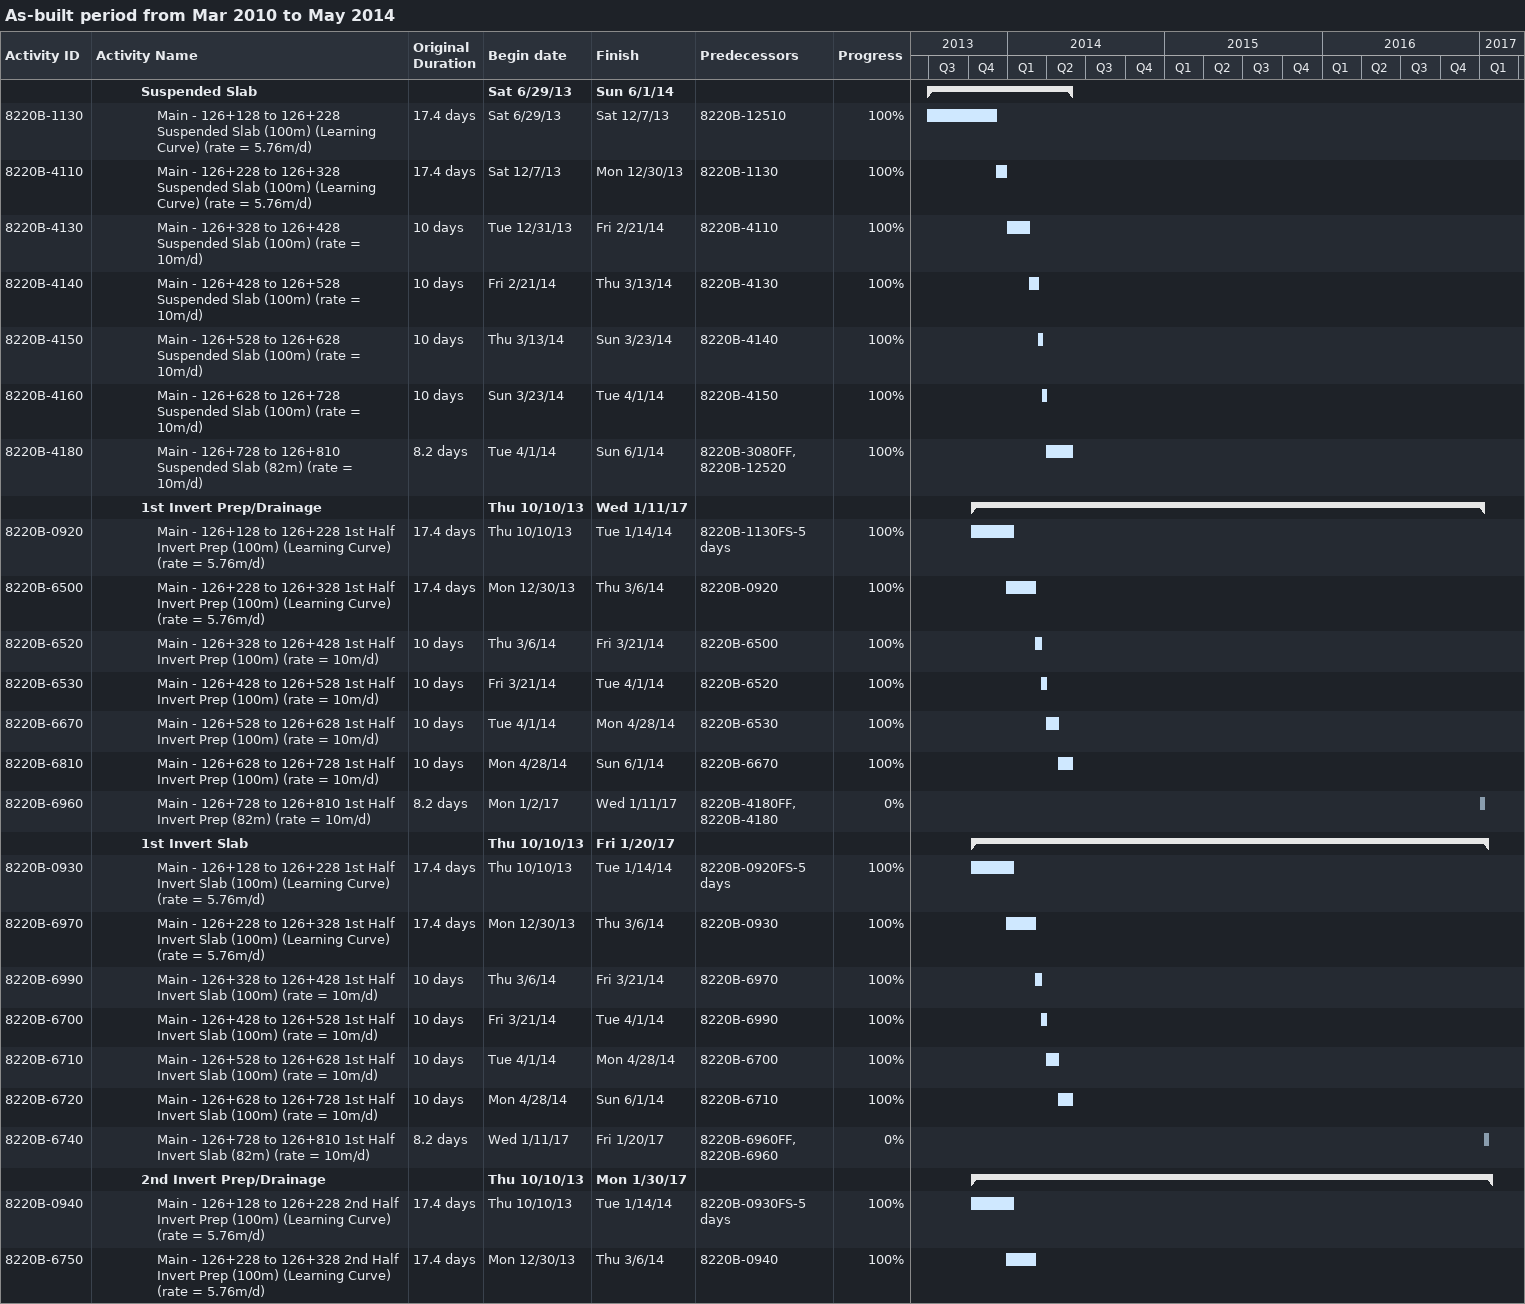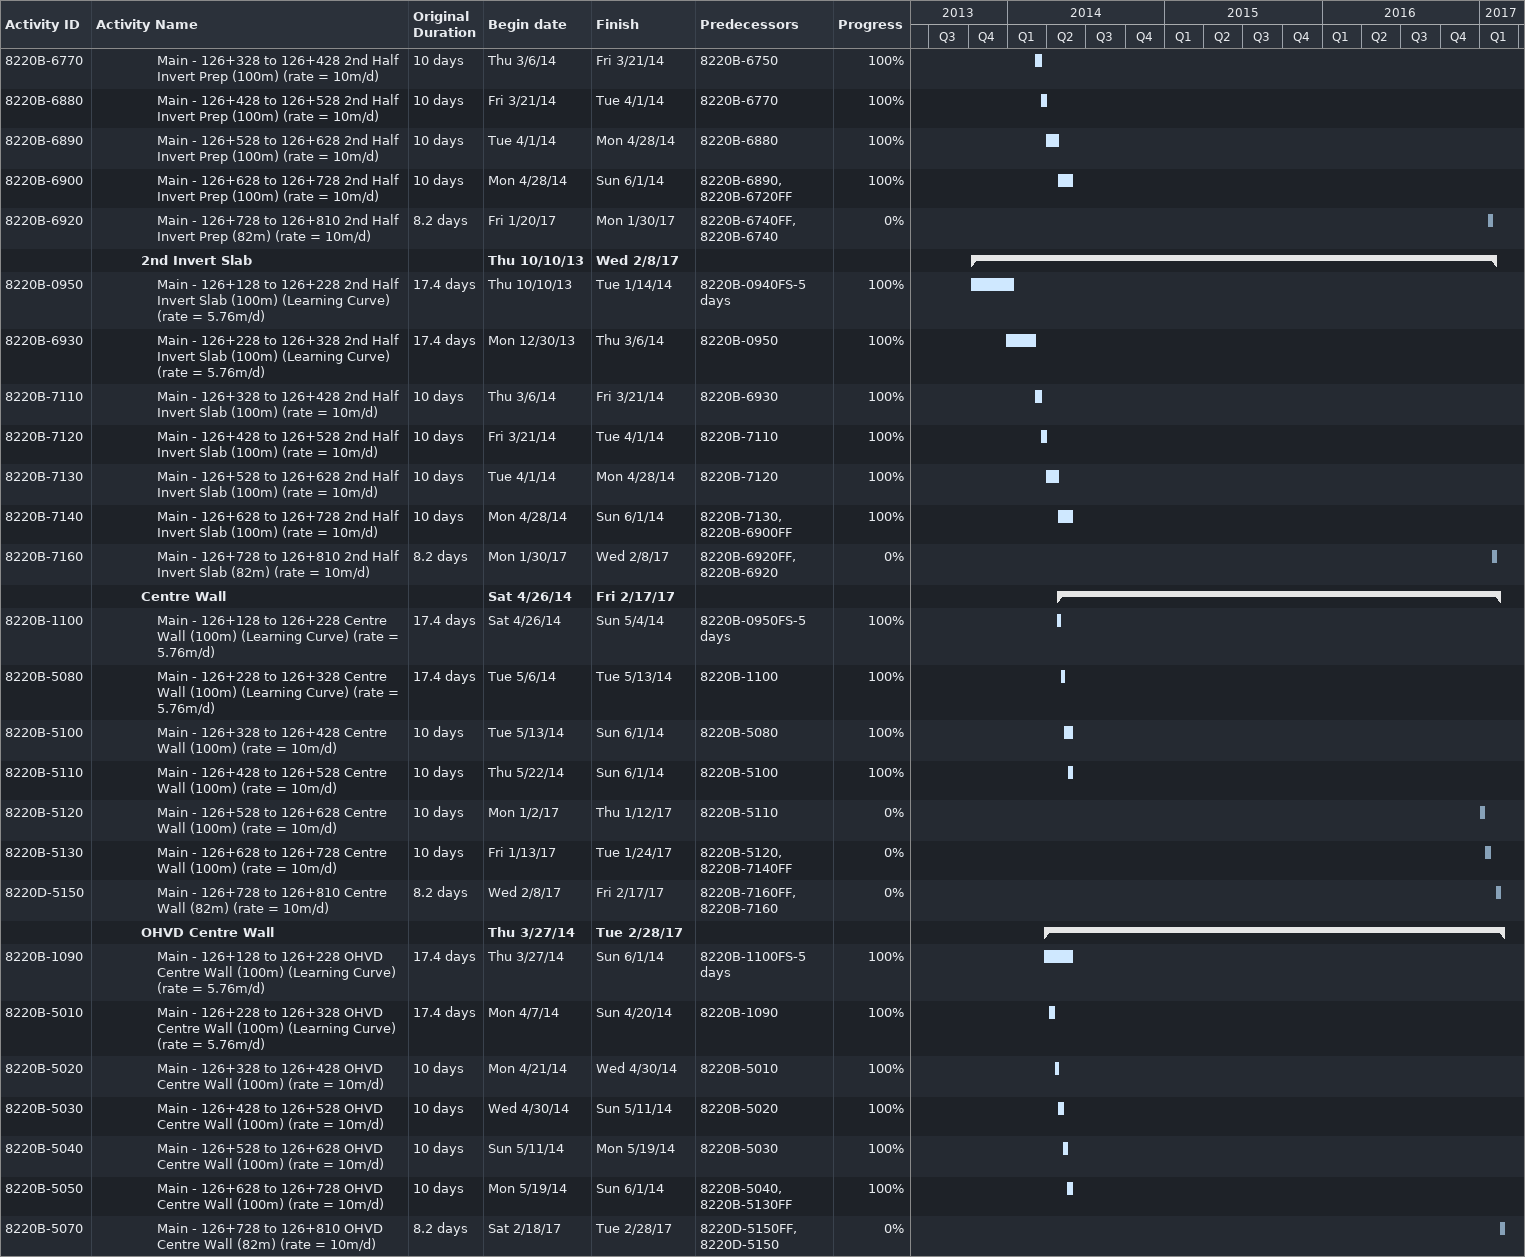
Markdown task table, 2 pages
As-built period from Mar 2010 to May 2014

| ID | Level | Task | Original duration | Start | Finish | Predecessors | % complete |
|---|---|---|---|---|---|---|---|
|  | 4 | **Suspended Slab** |  | 2013-06-29 | 2014-06-01 |  |  |
| 8220B-1130 | 5 | Main - 126+128 to 126+228 Suspended Slab (100m) (Learning Curve) (rate = 5.76m/d) | 17.4d | 2013-06-29 | 2013-12-07 | 8220B-12510 | 100 |
| 8220B-4110 | 5 | Main - 126+228 to 126+328 Suspended Slab (100m) (Learning Curve) (rate = 5.76m/d) | 17.4d | 2013-12-07 | 2013-12-30 | 8220B-1130 | 100 |
| 8220B-4130 | 5 | Main - 126+328 to 126+428 Suspended Slab (100m) (rate = 10m/d) | 10d | 2013-12-31 | 2014-02-21 | 8220B-4110 | 100 |
| 8220B-4140 | 5 | Main - 126+428 to 126+528 Suspended Slab (100m) (rate = 10m/d) | 10d | 2014-02-21 | 2014-03-13 | 8220B-4130 | 100 |
| 8220B-4150 | 5 | Main - 126+528 to 126+628 Suspended Slab (100m) (rate = 10m/d) | 10d | 2014-03-13 | 2014-03-23 | 8220B-4140 | 100 |
| 8220B-4160 | 5 | Main - 126+628 to 126+728 Suspended Slab (100m) (rate = 10m/d) | 10d | 2014-03-23 | 2014-04-01 | 8220B-4150 | 100 |
| 8220B-4180 | 5 | Main - 126+728 to 126+810 Suspended Slab (82m) (rate = 10m/d) | 8.2d | 2014-04-01 | 2014-06-01 | 8220B-3080FF, 8220B-12520 | 100 |
|  | 4 | **1st Invert Prep/Drainage** |  | 2013-10-10 | 2017-01-11 |  |  |
| 8220B-0920 | 5 | Main - 126+128 to 126+228 1st Half Invert Prep (100m) (Learning Curve) (rate = 5.76m/d) | 17.4d | 2013-10-10 | 2014-01-14 | 8220B-1130FS-5d | 100 |
| 8220B-6500 | 5 | Main - 126+228 to 126+328 1st Half Invert Prep (100m) (Learning Curve) (rate = 5.76m/d) | 17.4d | 2013-12-30 | 2014-03-06 | 8220B-0920 | 100 |
| 8220B-6520 | 5 | Main - 126+328 to 126+428 1st Half Invert Prep (100m) (rate = 10m/d) | 10d | 2014-03-06 | 2014-03-21 | 8220B-6500 | 100 |
| 8220B-6530 | 5 | Main - 126+428 to 126+528 1st Half Invert Prep (100m) (rate = 10m/d) | 10d | 2014-03-21 | 2014-04-01 | 8220B-6520 | 100 |
| 8220B-6670 | 5 | Main - 126+528 to 126+628 1st Half Invert Prep (100m) (rate = 10m/d) | 10d | 2014-04-01 | 2014-04-28 | 8220B-6530 | 100 |
| 8220B-6810 | 5 | Main - 126+628 to 126+728 1st Half Invert Prep (100m) (rate = 10m/d) | 10d | 2014-04-28 | 2014-06-01 | 8220B-6670 | 100 |
| 8220B-6960 | 5 | Main - 126+728 to 126+810 1st Half Invert Prep (82m) (rate = 10m/d) | 8.2d | 2017-01-02 | 2017-01-11 | 8220B-4180FF, 8220B-4180 | 0 |
|  | 4 | **1st Invert Slab** |  | 2013-10-10 | 2017-01-20 |  |  |
| 8220B-0930 | 5 | Main - 126+128 to 126+228 1st Half Invert Slab (100m) (Learning Curve) (rate = 5.76m/d) | 17.4d | 2013-10-10 | 2014-01-14 | 8220B-0920FS-5d | 100 |
| 8220B-6970 | 5 | Main - 126+228 to 126+328 1st Half Invert Slab (100m) (Learning Curve) (rate = 5.76m/d) | 17.4d | 2013-12-30 | 2014-03-06 | 8220B-0930 | 100 |
| 8220B-6990 | 5 | Main - 126+328 to 126+428 1st Half Invert Slab (100m) (rate = 10m/d) | 10d | 2014-03-06 | 2014-03-21 | 8220B-6970 | 100 |
| 8220B-6700 | 5 | Main - 126+428 to 126+528 1st Half Invert Slab (100m) (rate = 10m/d) | 10d | 2014-03-21 | 2014-04-01 | 8220B-6990 | 100 |
| 8220B-6710 | 5 | Main - 126+528 to 126+628 1st Half Invert Slab (100m) (rate = 10m/d) | 10d | 2014-04-01 | 2014-04-28 | 8220B-6700 | 100 |
| 8220B-6720 | 5 | Main - 126+628 to 126+728 1st Half Invert Slab (100m) (rate = 10m/d) | 10d | 2014-04-28 | 2014-06-01 | 8220B-6710 | 100 |
| 8220B-6740 | 5 | Main - 126+728 to 126+810 1st Half Invert Slab (82m) (rate = 10m/d) | 8.2d | 2017-01-11 | 2017-01-20 | 8220B-6960FF, 8220B-6960 | 0 |
|  | 4 | **2nd Invert Prep/Drainage** |  | 2013-10-10 | 2017-01-30 |  |  |
| 8220B-0940 | 5 | Main - 126+128 to 126+228 2nd Half Invert Prep (100m) (Learning Curve) (rate = 5.76m/d) | 17.4d | 2013-10-10 | 2014-01-14 | 8220B-0930FS-5d | 100 |
| 8220B-6750 | 5 | Main - 126+228 to 126+328 2nd Half Invert Prep (100m) (Learning Curve) (rate = 5.76m/d) | 17.4d | 2013-12-30 | 2014-03-06 | 8220B-0940 | 100 |
| 8220B-6770 | 5 | Main - 126+328 to 126+428 2nd Half Invert Prep (100m) (rate = 10m/d) | 10d | 2014-03-06 | 2014-03-21 | 8220B-6750 | 100 |
| 8220B-6880 | 5 | Main - 126+428 to 126+528 2nd Half Invert Prep (100m) (rate = 10m/d) | 10d | 2014-03-21 | 2014-04-01 | 8220B-6770 | 100 |
| 8220B-6890 | 5 | Main - 126+528 to 126+628 2nd Half Invert Prep (100m) (rate = 10m/d) | 10d | 2014-04-01 | 2014-04-28 | 8220B-6880 | 100 |
| 8220B-6900 | 5 | Main - 126+628 to 126+728 2nd Half Invert Prep (100m) (rate = 10m/d) | 10d | 2014-04-28 | 2014-06-01 | 8220B-6890, 8220B-6720FF | 100 |
| 8220B-6920 | 5 | Main - 126+728 to 126+810 2nd Half Invert Prep (82m) (rate = 10m/d) | 8.2d | 2017-01-20 | 2017-01-30 | 8220B-6740FF, 8220B-6740 | 0 |
|  | 4 | **2nd Invert Slab** |  | 2013-10-10 | 2017-02-08 |  |  |
| 8220B-0950 | 5 | Main - 126+128 to 126+228 2nd Half Invert Slab (100m) (Learning Curve) (rate = 5.76m/d) | 17.4d | 2013-10-10 | 2014-01-14 | 8220B-0940FS-5d | 100 |
| 8220B-6930 | 5 | Main - 126+228 to 126+328 2nd Half Invert Slab (100m) (Learning Curve) (rate = 5.76m/d) | 17.4d | 2013-12-30 | 2014-03-06 | 8220B-0950 | 100 |
| 8220B-7110 | 5 | Main - 126+328 to 126+428 2nd Half Invert Slab (100m) (rate = 10m/d) | 10d | 2014-03-06 | 2014-03-21 | 8220B-6930 | 100 |
| 8220B-7120 | 5 | Main - 126+428 to 126+528 2nd Half Invert Slab (100m) (rate = 10m/d) | 10d | 2014-03-21 | 2014-04-01 | 8220B-7110 | 100 |
| 8220B-7130 | 5 | Main - 126+528 to 126+628 2nd Half Invert Slab (100m) (rate = 10m/d) | 10d | 2014-04-01 | 2014-04-28 | 8220B-7120 | 100 |
| 8220B-7140 | 5 | Main - 126+628 to 126+728 2nd Half Invert Slab (100m) (rate = 10m/d) | 10d | 2014-04-28 | 2014-06-01 | 8220B-7130, 8220B-6900FF | 100 |
| 8220B-7160 | 5 | Main - 126+728 to 126+810 2nd Half Invert Slab (82m) (rate = 10m/d) | 8.2d | 2017-01-30 | 2017-02-08 | 8220B-6920FF, 8220B-6920 | 0 |
|  | 4 | **Centre Wall** |  | 2014-04-26 | 2017-02-17 |  |  |
| 8220B-1100 | 5 | Main - 126+128 to 126+228 Centre Wall (100m) (Learning Curve) (rate = 5.76m/d) | 17.4d | 2014-04-26 | 2014-05-04 | 8220B-0950FS-5d | 100 |
| 8220B-5080 | 5 | Main - 126+228 to 126+328 Centre Wall (100m) (Learning Curve) (rate = 5.76m/d) | 17.4d | 2014-05-06 | 2014-05-13 | 8220B-1100 | 100 |
| 8220B-5100 | 5 | Main - 126+328 to 126+428 Centre Wall (100m) (rate = 10m/d) | 10d | 2014-05-13 | 2014-06-01 | 8220B-5080 | 100 |
| 8220B-5110 | 5 | Main - 126+428 to 126+528 Centre Wall (100m) (rate = 10m/d) | 10d | 2014-05-22 | 2014-06-01 | 8220B-5100 | 100 |
| 8220B-5120 | 5 | Main - 126+528 to 126+628 Centre Wall (100m) (rate = 10m/d) | 10d | 2017-01-02 | 2017-01-12 | 8220B-5110 | 0 |
| 8220B-5130 | 5 | Main - 126+628 to 126+728 Centre Wall (100m) (rate = 10m/d) | 10d | 2017-01-13 | 2017-01-24 | 8220B-5120, 8220B-7140FF | 0 |
| 8220D-5150 | 5 | Main - 126+728 to 126+810 Centre Wall (82m) (rate = 10m/d) | 8.2d | 2017-02-08 | 2017-02-17 | 8220B-7160FF, 8220B-7160 | 0 |
|  | 4 | **OHVD Centre Wall** |  | 2014-03-27 | 2017-02-28 |  |  |
| 8220B-1090 | 5 | Main - 126+128 to 126+228 OHVD Centre Wall (100m) (Learning Curve) (rate = 5.76m/d) | 17.4d | 2014-03-27 | 2014-06-01 | 8220B-1100FS-5d | 100 |
| 8220B-5010 | 5 | Main - 126+228 to 126+328 OHVD Centre Wall (100m) (Learning Curve) (rate = 5.76m/d) | 17.4d | 2014-04-07 | 2014-04-20 | 8220B-1090 | 100 |
| 8220B-5020 | 5 | Main - 126+328 to 126+428 OHVD Centre Wall (100m) (rate = 10m/d) | 10d | 2014-04-21 | 2014-04-30 | 8220B-5010 | 100 |
| 8220B-5030 | 5 | Main - 126+428 to 126+528 OHVD Centre Wall (100m) (rate = 10m/d) | 10d | 2014-04-30 | 2014-05-11 | 8220B-5020 | 100 |
| 8220B-5040 | 5 | Main - 126+528 to 126+628 OHVD Centre Wall (100m) (rate = 10m/d) | 10d | 2014-05-11 | 2014-05-19 | 8220B-5030 | 100 |
| 8220B-5050 | 5 | Main - 126+628 to 126+728 OHVD Centre Wall (100m) (rate = 10m/d) | 10d | 2014-05-19 | 2014-06-01 | 8220B-5040, 8220B-5130FF | 100 |
| 8220B-5070 | 5 | Main - 126+728 to 126+810 OHVD Centre Wall (82m) (rate = 10m/d) | 8.2d | 2017-02-18 | 2017-02-28 | 8220D-5150FF, 8220D-5150 | 0 |
